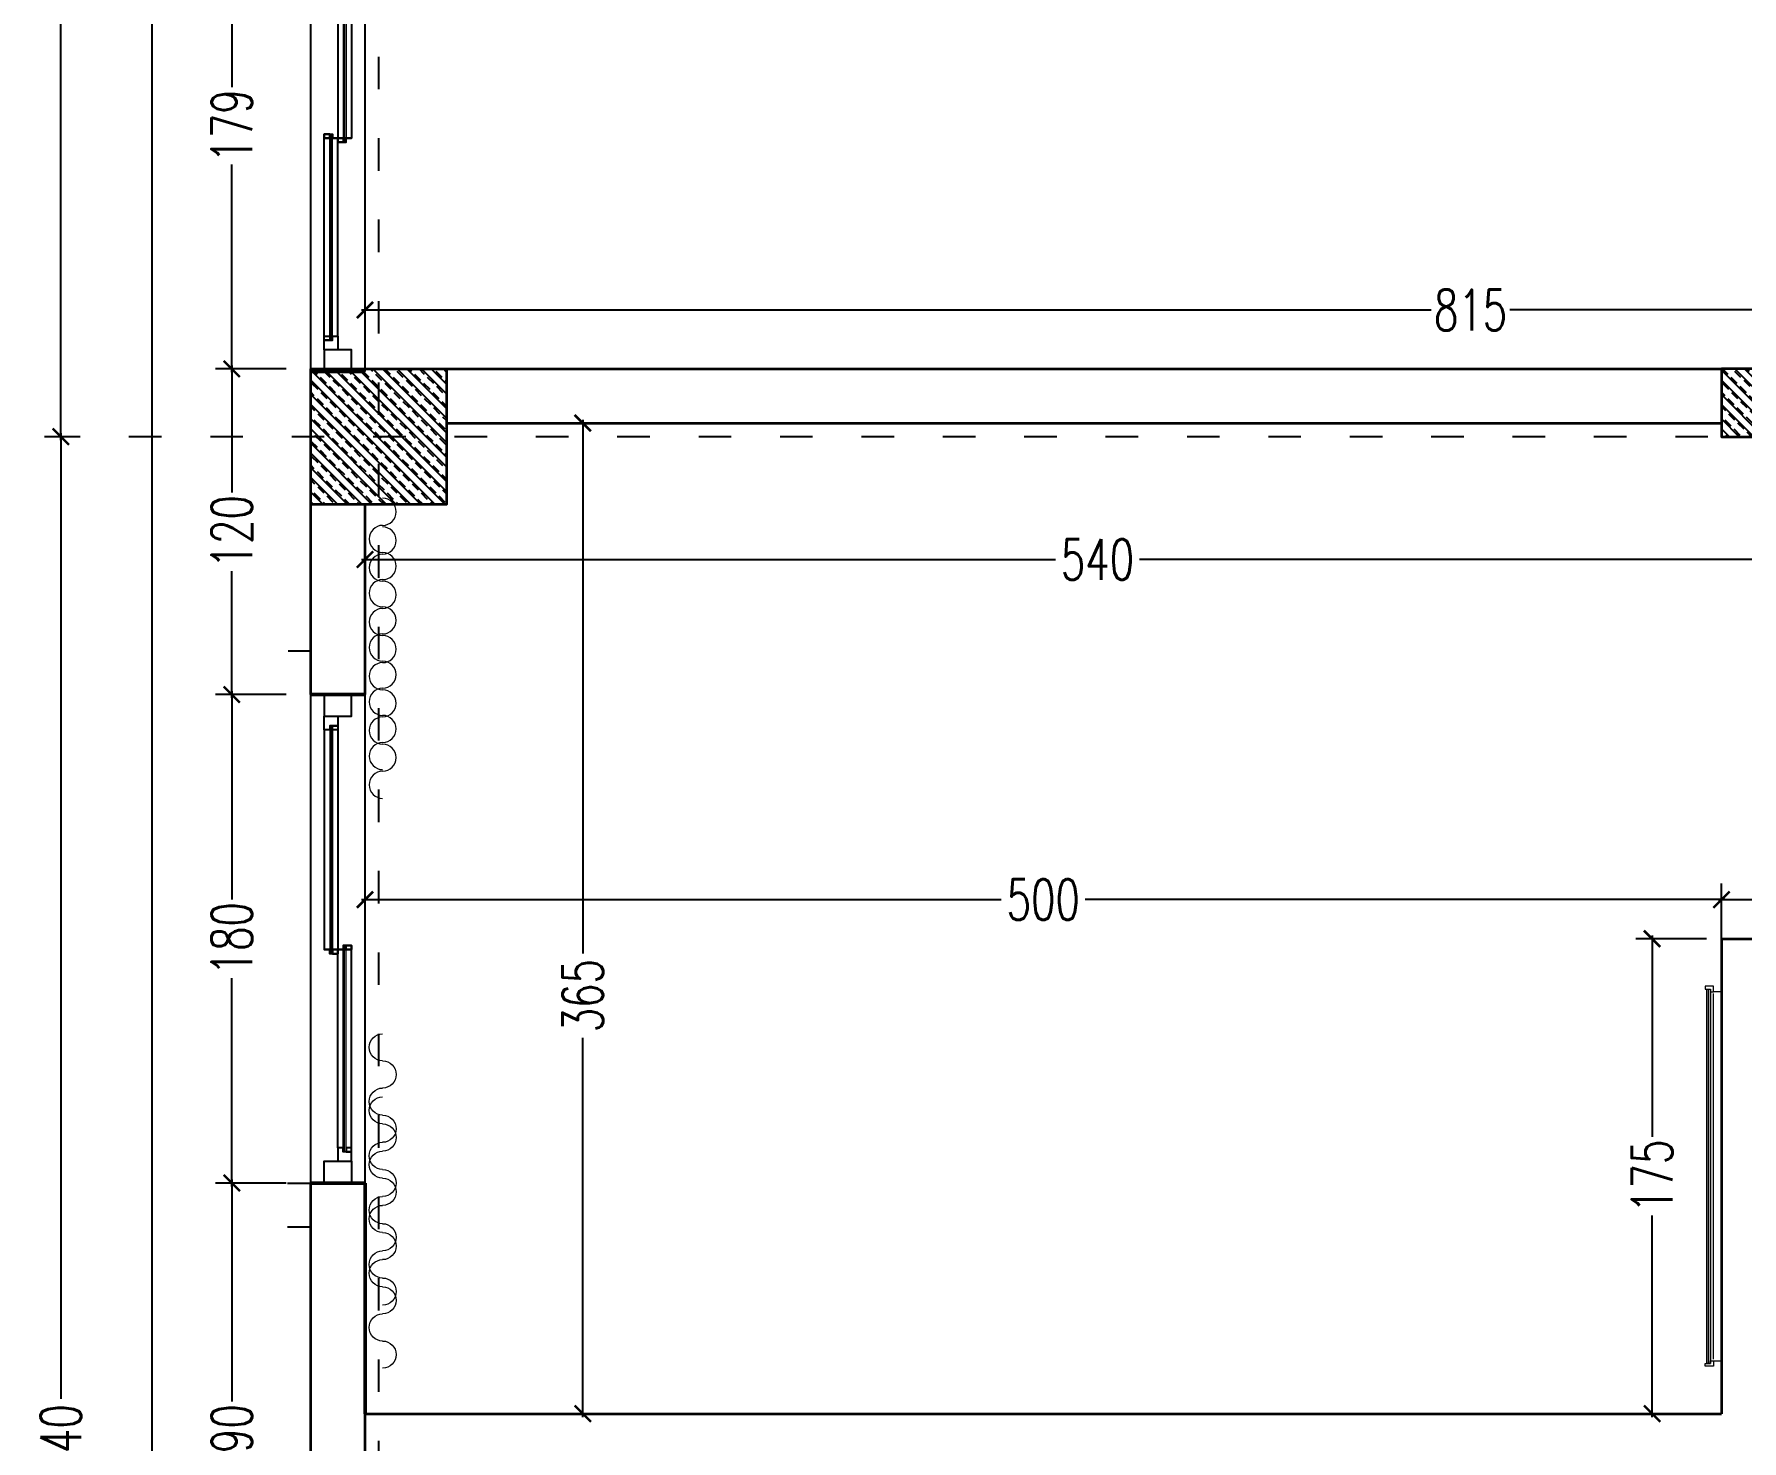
# Model space of a CAD drawing. Header units: centimetres. Extents: x -3207095 to 15275363, y -32656 to 4798027.
# Drawn here: x 693181 to 693811, y 4471108 to 4471626 of the extents above; entities that cross this region are included whole.
import ezdxf

# ---------------------------------------------------------------- set-up
doc = ezdxf.new("R2010")
doc.units = ezdxf.units.CM
doc.linetypes.add('ACAD_ISO03W100', pattern=[30, 12, -18])
doc.linetypes.add('DUZ', pattern=[500, 500])
doc.layers.get('0').update_dxf_attribs({"color": 1, "linetype": 'DUZ'})
for name, color, linetype in [('0 MC MAHAL', 94, 'Continuous'), ('AGAC', 116, 'Continuous'), ('DIM', 1, 'DUZ'), ('KOLTAR_F', 145, 'Continuous'), ('PEN', 161, 'Continuous'), ('söve', 26, 'DUZ')]:
    doc.layers.add(name, color=color, linetype=linetype)
for name, color, linetype, lineweight in [('cam', 143, 'Continuous', 20), ('DUV', 220, 'Continuous', 50), ('DUVAR', 7, 'Continuous', 35), ('FE_MOBTEF.2', 33, 'Continuous', 18), ('FE_PERDE', 205, 'Continuous', 15), ('gor25', 142, 'Continuous', 25), ('iç duvar', 7, 'Continuous', 50), ('KOLON_F', 3, 'Continuous', 35)]:
    doc.layers.add(name, color=color, linetype=linetype, lineweight=lineweight)
doc.styles.add('DIM', font='ROMANSTW.SHX', dxfattribs={"width": 0.7})
doc.dimstyles.new('1_100', dxfattribs={"dimtxt": 15, "dimasz": 6, "dimexe": 6, "dimexo": 0, "dimgap": 2, "dimtad": 0, "dimdec": 1, "dimzin": 11, "dimdsep": 46, "dimtxsty": 'DIM', "dimblk": 'ARCHTICK', "dimcen": 3, "dimdle": 1.25, "dimclrt": 2, "dimadec": 0, "dimazin": 0, "dimtfac": 1.25, "dimtdec": 1, "dimtix": 1, "dimtofl": 0, "dimtmove": 1, "dimatfit": 3, "dimldrblk": 'ARCHTICK', "dimfxl": 20, "dimfxlon": 1, "dimtolj": 1, "dimtzin": 0, "dimarcsym": 0})
pattern_1 = [(135, (5198435.835, 3810869.321), (-4.4901280605, -4.4901280605), []), (135, (5198435.835, 3810873.811), (-4.4901280605, -4.4901280605), [3.175, -1.5875])]
pattern_2 = [(135, (5198955.835, 3810869.321), (-4.4901280605, -4.4901280605), []), (135, (5198955.835, 3810873.811), (-4.4901280605, -4.4901280605), [3.175, -1.5875])]

# ---------------------------------------------------------------- blocks, each defined once
blk = doc.blocks.new('GEN_BLOCK00601')
at = {"linetype": 'Continuous', "ltscale": 50}
for centre, start, end in [((50, 50), 0, 180), ((250, 50), 0, 180), ((450, 50), 0, 180), ((650, 50), 0, 180), ((850, 50), 0, 180), ((150, 50), 180, 0), ((350, 50), 180, 0), ((550, 50), 180, 0), ((750, 50), 180, 0), ((950, 50), 180, 0)]:
    blk.add_arc(centre, 50, start, end, dxfattribs=at)
for tag in ['Sfb', 'FLOOR']:
    blk.add_attdef(tag, (0, 0), '', height=1)
blk = doc.blocks.new('rgtkjıtdkfgölv')
at = {"layer": 'FE_MOBTEF.2'}
for p, q in [((104445.9076, 48877.9319), (104445.9076, 48877.9619)), ((104447.2679, 48877.9319), (104447.2679, 48877.9619)), ((104445.9079, 48877.9319), (104445.8879, 48877.9319)), ((104445.8879, 48877.9319), (104445.8879, 48877.9019)), ((104445.8879, 48877.9019), (104445.8979, 48877.9019)), ((104445.8979, 48877.9139), (104445.8979, 48877.9219)), ((104445.8979, 48877.9219), (104447.2779, 48877.9219)), ((104445.8979, 48877.9219), (104445.9079, 48877.9219)), ((104445.8979, 48877.9019), (104445.8979, 48877.9219)), ((104445.8979, 48877.9079), (104445.8979, 48877.9139)), ((104445.8979, 48877.9139), (104447.2779, 48877.9139)), ((104447.2779, 48877.9139), (104445.8979, 48877.9139)), ((104447.2779, 48877.9079), (104445.8979, 48877.9079)), ((104445.9079, 48877.9219), (104445.9079, 48877.9319)), ((104447.2612, 48877.9319), (104445.9143, 48877.9319)), ((104447.2679, 48877.9319), (104447.2879, 48877.9319)), ((104447.2679, 48877.9219), (104447.2679, 48877.9319)), ((104447.2779, 48877.9219), (104447.2679, 48877.9219)), ((104447.2779, 48877.9019), (104447.2779, 48877.9219)), ((104447.2779, 48877.9219), (104447.2779, 48877.9139)), ((104447.2779, 48877.9139), (104447.2779, 48877.9079)), ((104447.2879, 48877.9019), (104447.2779, 48877.9019)), ((104447.2879, 48877.9319), (104447.2879, 48877.9019))]:
    blk.add_line(p, q, dxfattribs=at)
blk = doc.blocks.new('_ArchTick')
at = {"color": 0, "linetype": 'ByBlock', "const_width": 0.15}
blk.add_lwpolyline([(-0.5, -0.5), (0.5, 0.5)], dxfattribs=at)
blk = doc.blocks.new('*D1062')
at = {"layer": 'Defpoints', "color": 0, "linetype": 'Continuous', "lineweight": 5, "transparency": 16777216}
for p in [(693283.37, 4471681.81), (693254.26, 4471502.8), (693283.37, 4471502.8)]:
    blk.add_point(p, dxfattribs=at)
at = {"layer": 'DIM', "color": 0, "linetype": 'Continuous', "lineweight": -2, "transparency": 16777216}
for p, q in [((693274.26, 4471681.81), (693248.26, 4471681.81)), ((693254.26, 4471683.06), (693254.26, 4471606.56)), ((693254.26, 4471501.55), (693254.26, 4471578.06)), ((693274.26, 4471502.8), (693248.26, 4471502.8))]:
    blk.add_line(p, q, dxfattribs=at)
at = {"layer": 'DIM', "color": 0, "linetype": 'Continuous', "lineweight": -2, "transparency": 16777216, "xscale": 6, "yscale": 6, "zscale": 6}
for p, rotation in [((693254.26, 4471681.81), 90), ((693254.26, 4471502.8), 270)]:
    blk.add_blockref('_ArchTick', p, dxfattribs=dict(at, rotation=rotation))
at = {"layer": 'DIM', "color": 2, "linetype": 'Continuous', "lineweight": 5, "transparency": 16777216, "insert": (693254.26, 4471592.31), "char_height": 15, "attachment_point": 5, "rotation": 90, "style": 'DIM'}
blk.add_mtext('\\A1;179', dxfattribs=at)
blk = doc.blocks.new('*D1063')
at = {"layer": 'Defpoints', "color": 0, "linetype": 'Continuous', "lineweight": 5, "transparency": 16777216}
for p in [(693283.37, 4471502.8), (693254.26, 4471382.8), (693283.37, 4471382.8)]:
    blk.add_point(p, dxfattribs=at)
at = {"layer": 'DIM', "color": 0, "linetype": 'Continuous', "lineweight": -2, "transparency": 16777216}
for p, q in [((693274.26, 4471502.8), (693248.26, 4471502.8)), ((693254.26, 4471504.05), (693254.26, 4471457.3)), ((693254.26, 4471381.55), (693254.26, 4471428.3)), ((693274.26, 4471382.8), (693248.26, 4471382.8))]:
    blk.add_line(p, q, dxfattribs=at)
at = {"layer": 'DIM', "color": 0, "linetype": 'Continuous', "lineweight": -2, "transparency": 16777216, "xscale": 6, "yscale": 6, "zscale": 6}
for p, rotation in [((693254.26, 4471502.8), 90), ((693254.26, 4471382.8), 270)]:
    blk.add_blockref('_ArchTick', p, dxfattribs=dict(at, rotation=rotation))
at = {"layer": 'DIM', "color": 2, "linetype": 'Continuous', "lineweight": 5, "transparency": 16777216, "insert": (693254.26, 4471442.8), "char_height": 15, "attachment_point": 5, "rotation": 90, "style": 'DIM'}
blk.add_mtext('\\A1;120', dxfattribs=at)
blk = doc.blocks.new('*D1064')
at = {"layer": 'Defpoints', "color": 0, "linetype": 'Continuous', "lineweight": 5, "transparency": 16777216}
for p in [(693283.37, 4471382.8), (693254.26, 4471202.8), (693283.37, 4471202.8)]:
    blk.add_point(p, dxfattribs=at)
at = {"layer": 'DIM', "color": 0, "linetype": 'Continuous', "lineweight": -2, "transparency": 16777216}
for p, q in [((693274.26, 4471382.8), (693248.26, 4471382.8)), ((693254.26, 4471384.05), (693254.26, 4471307.3)), ((693254.26, 4471201.55), (693254.26, 4471278.3)), ((693274.26, 4471202.8), (693248.26, 4471202.8))]:
    blk.add_line(p, q, dxfattribs=at)
at = {"layer": 'DIM', "color": 0, "linetype": 'Continuous', "lineweight": -2, "transparency": 16777216, "xscale": 6, "yscale": 6, "zscale": 6}
for p, rotation in [((693254.26, 4471382.8), 90), ((693254.26, 4471202.8), 270)]:
    blk.add_blockref('_ArchTick', p, dxfattribs=dict(at, rotation=rotation))
at = {"layer": 'DIM', "color": 2, "linetype": 'Continuous', "lineweight": 5, "transparency": 16777216, "insert": (693254.26, 4471292.8), "char_height": 15, "attachment_point": 5, "rotation": 90, "style": 'DIM'}
blk.add_mtext('\\A1;180', dxfattribs=at)
blk = doc.blocks.new('*D1065')
at = {"layer": 'Defpoints', "color": 0, "linetype": 'Continuous', "lineweight": 5, "transparency": 16777216}
for p in [(693254.26, 4471202.8), (693283.37, 4471202.8), (693283.37, 4471012.8)]:
    blk.add_point(p, dxfattribs=at)
at = {"layer": 'DIM', "color": 0, "linetype": 'Continuous', "lineweight": -2, "transparency": 16777216}
for p, q in [((693254.26, 4471204.05), (693254.26, 4471122.3)), ((693274.26, 4471202.8), (693248.26, 4471202.8)), ((693254.26, 4471011.55), (693254.26, 4471093.3)), ((693274.26, 4471012.8), (693248.26, 4471012.8))]:
    blk.add_line(p, q, dxfattribs=at)
at = {"layer": 'DIM', "color": 0, "linetype": 'Continuous', "lineweight": -2, "transparency": 16777216, "xscale": 6, "yscale": 6, "zscale": 6}
for p, rotation in [((693254.26, 4471202.8), 90), ((693254.26, 4471012.8), 270)]:
    blk.add_blockref('_ArchTick', p, dxfattribs=dict(at, rotation=rotation))
at = {"layer": 'DIM', "color": 2, "linetype": 'Continuous', "lineweight": 5, "transparency": 16777216, "insert": (693254.26, 4471107.8), "char_height": 15, "attachment_point": 5, "rotation": 90, "style": 'DIM'}
blk.add_mtext('\\A1;190', dxfattribs=at)
blk = doc.blocks.new('*D1076')
at = {"layer": 'Defpoints', "color": 0, "linetype": 'Continuous', "lineweight": 5, "transparency": 16777216}
for p in [(693198.44, 4471997.8), (693191.26, 4471477.8), (693198.44, 4471477.8)]:
    blk.add_point(p, dxfattribs=at)
at = {"layer": 'DIM', "color": 0, "linetype": 'Continuous', "lineweight": -2, "transparency": 16777216}
for p, q in [((693198.44, 4471997.8), (693185.26, 4471997.8)), ((693191.26, 4471999.05), (693191.26, 4471753.3)), ((693191.26, 4471476.55), (693191.26, 4471722.3)), ((693198.44, 4471477.8), (693185.26, 4471477.8))]:
    blk.add_line(p, q, dxfattribs=at)
at = {"layer": 'DIM', "color": 0, "linetype": 'Continuous', "lineweight": -2, "transparency": 16777216, "xscale": 6, "yscale": 6, "zscale": 6}
for p, rotation in [((693191.26, 4471997.8), 90), ((693191.26, 4471477.8), 270)]:
    blk.add_blockref('_ArchTick', p, dxfattribs=dict(at, rotation=rotation))
at = {"layer": 'DIM', "color": 2, "linetype": 'Continuous', "lineweight": 5, "transparency": 16777216, "insert": (693191.26, 4471737.8), "char_height": 15, "attachment_point": 5, "rotation": 90, "style": 'DIM'}
blk.add_mtext('\\A1;520', dxfattribs=at)
blk = doc.blocks.new('*D1077')
at = {"layer": 'Defpoints', "color": 0, "linetype": 'Continuous', "lineweight": 5, "transparency": 16777216}
for p in [(693198.44, 4471477.8), (693191.26, 4470737.8), (693198.44, 4470737.8)]:
    blk.add_point(p, dxfattribs=at)
at = {"layer": 'DIM', "color": 0, "linetype": 'Continuous', "lineweight": -2, "transparency": 16777216}
for p, q in [((693198.44, 4471477.8), (693185.26, 4471477.8)), ((693191.26, 4471479.05), (693191.26, 4471123.3)), ((693191.26, 4470736.55), (693191.26, 4471092.3)), ((693198.44, 4470737.8), (693185.26, 4470737.8))]:
    blk.add_line(p, q, dxfattribs=at)
at = {"layer": 'DIM', "color": 0, "linetype": 'Continuous', "lineweight": -2, "transparency": 16777216, "xscale": 6, "yscale": 6, "zscale": 6}
for p, rotation in [((693191.26, 4471477.8), 90), ((693191.26, 4470737.8), 270)]:
    blk.add_blockref('_ArchTick', p, dxfattribs=dict(at, rotation=rotation))
at = {"layer": 'DIM', "color": 2, "linetype": 'Continuous', "lineweight": 5, "transparency": 16777216, "insert": (693191.26, 4471107.8), "char_height": 15, "attachment_point": 5, "rotation": 90, "style": 'DIM'}
blk.add_mtext('\\A1;740', dxfattribs=at)
blk = doc.blocks.new('*D1081')
at = {"layer": 'Defpoints', "color": 0, "linetype": 'Continuous', "lineweight": 5, "transparency": 16777216}
for p in [(693224.8, 4472542.8), (693248.26, 4472542.8), (693248.26, 4469602.8)]:
    blk.add_point(p, dxfattribs=at)
at = {"layer": 'DIM', "color": 0, "linetype": 'Continuous', "lineweight": -2, "transparency": 16777216}
for p, q in [((693224.8, 4472544.05), (693224.8, 4471093.3)), ((693244.8, 4472542.8), (693218.8, 4472542.8)), ((693224.8, 4469601.55), (693224.8, 4471052.3)), ((693244.8, 4469602.8), (693218.8, 4469602.8))]:
    blk.add_line(p, q, dxfattribs=at)
at = {"layer": 'DIM', "color": 0, "linetype": 'Continuous', "lineweight": -2, "transparency": 16777216, "xscale": 6, "yscale": 6, "zscale": 6}
for p, rotation in [((693224.8, 4472542.8), 90), ((693224.8, 4469602.8), 270)]:
    blk.add_blockref('_ArchTick', p, dxfattribs=dict(at, rotation=rotation))
at = {"layer": 'DIM', "color": 2, "linetype": 'Continuous', "lineweight": 5, "transparency": 16777216, "insert": (693224.8, 4471072.8), "char_height": 15, "attachment_point": 5, "rotation": 90, "style": 'DIM'}
blk.add_mtext('\\A1;2940', dxfattribs=at)
blk = doc.blocks.new('*D1169')
at = {"layer": 'Defpoints', "color": 0, "linetype": 'Continuous', "lineweight": 5, "transparency": 16777216}
for p in [(693333.37, 4471482.8), (693333.37, 4471117.8), (693383.64, 4471117.8)]:
    blk.add_point(p, dxfattribs=at)
at = {"layer": 'DIM', "color": 0, "linetype": 'Continuous', "lineweight": -2, "transparency": 16777216}
for p, q in [((693363.64, 4471482.8), (693389.64, 4471482.8)), ((693383.64, 4471484.05), (693383.64, 4471287.33)), ((693383.64, 4471116.55), (693383.64, 4471256.33)), ((693363.64, 4471117.8), (693389.64, 4471117.8))]:
    blk.add_line(p, q, dxfattribs=at)
at = {"layer": 'DIM', "color": 0, "linetype": 'Continuous', "lineweight": -2, "transparency": 16777216, "xscale": 6, "yscale": 6, "zscale": 6}
for p, rotation in [((693383.64, 4471482.8), 90), ((693383.64, 4471117.8), 270)]:
    blk.add_blockref('_ArchTick', p, dxfattribs=dict(at, rotation=rotation))
at = {"layer": 'DIM', "color": 2, "linetype": 'Continuous', "lineweight": 5, "transparency": 16777216, "insert": (693383.64, 4471271.83), "char_height": 15, "attachment_point": 5, "rotation": 90, "style": 'DIM'}
blk.add_mtext('\\A1;365', dxfattribs=at)
blk = doc.blocks.new('*D1199')
at = {"layer": 'Defpoints', "color": 0, "linetype": 'Continuous', "lineweight": 5, "transparency": 16777216}
for p in [(694118.37, 4471524.49), (693303.37, 4471502.8), (694118.37, 4471502.8)]:
    blk.add_point(p, dxfattribs=at)
at = {"layer": 'DIM', "color": 0, "linetype": 'Continuous', "lineweight": -2, "transparency": 16777216}
for p, q in [((693303.37, 4471504.49), (693303.37, 4471530.49)), ((694118.37, 4471504.49), (694118.37, 4471530.49)), ((693302.12, 4471524.49), (693696.37, 4471524.49)), ((694119.62, 4471524.49), (693725.37, 4471524.49))]:
    blk.add_line(p, q, dxfattribs=at)
at = {"layer": 'DIM', "color": 0, "linetype": 'Continuous', "lineweight": -2, "transparency": 16777216, "xscale": 6, "yscale": 6, "zscale": 6, "rotation": 180}
blk.add_blockref('_ArchTick', (693303.37, 4471524.49), dxfattribs=at)
at = {"layer": 'DIM', "color": 0, "linetype": 'Continuous', "lineweight": -2, "transparency": 16777216, "xscale": 6, "yscale": 6, "zscale": 6}
blk.add_blockref('_ArchTick', (694118.37, 4471524.49), dxfattribs=at)
at = {"layer": 'DIM', "color": 2, "linetype": 'Continuous', "lineweight": 5, "transparency": 16777216, "insert": (693710.87, 4471524.49), "char_height": 15, "attachment_point": 5, "style": 'DIM'}
blk.add_mtext('\\A1;815', dxfattribs=at)
blk = doc.blocks.new('*D1122')
at = {"layer": 'Defpoints', "color": 0, "linetype": 'Continuous', "lineweight": 5, "transparency": 16777216}
for p in [(693303.37, 4471432.58), (693303.37, 4471431.49), (693843.37, 4471433.8)]:
    blk.add_point(p, dxfattribs=at)
at = {"layer": 'DIM', "color": 0, "linetype": 'Continuous', "lineweight": -2, "transparency": 16777216}
for p, q in [((693303.37, 4471431.49), (693303.37, 4471438.58)), ((693302.12, 4471432.58), (693557.87, 4471432.58)), ((693844.62, 4471432.58), (693588.87, 4471432.58)), ((693843.37, 4471433.8), (693843.37, 4471426.58))]:
    blk.add_line(p, q, dxfattribs=at)
at = {"layer": 'DIM', "color": 0, "linetype": 'Continuous', "lineweight": -2, "transparency": 16777216, "xscale": 6, "yscale": 6, "zscale": 6, "rotation": 180}
blk.add_blockref('_ArchTick', (693303.37, 4471432.58), dxfattribs=at)
at = {"layer": 'DIM', "color": 0, "linetype": 'Continuous', "lineweight": -2, "transparency": 16777216, "xscale": 6, "yscale": 6, "zscale": 6}
blk.add_blockref('_ArchTick', (693843.37, 4471432.58), dxfattribs=at)
at = {"layer": 'DIM', "color": 2, "linetype": 'Continuous', "lineweight": 5, "transparency": 16777216, "insert": (693573.37, 4471432.58), "char_height": 15, "attachment_point": 5, "style": 'DIM'}
blk.add_mtext('\\A1;540', dxfattribs=at)
blk = doc.blocks.new('*D1126')
at = {"layer": 'Defpoints', "color": 0, "linetype": 'Continuous', "lineweight": 5, "transparency": 16777216}
for p in [(693803.37, 4471292.8), (693777.8, 4471117.8), (693796.81, 4471117.8)]:
    blk.add_point(p, dxfattribs=at)
at = {"layer": 'DIM', "color": 0, "linetype": 'Continuous', "lineweight": -2, "transparency": 16777216}
for p, q in [((693797.8, 4471292.8), (693771.8, 4471292.8)), ((693777.8, 4471294.05), (693777.8, 4471219.8)), ((693777.8, 4471116.55), (693777.8, 4471190.8)), ((693796.81, 4471117.8), (693771.8, 4471117.8))]:
    blk.add_line(p, q, dxfattribs=at)
at = {"layer": 'DIM', "color": 0, "linetype": 'Continuous', "lineweight": -2, "transparency": 16777216, "xscale": 6, "yscale": 6, "zscale": 6}
for p, rotation in [((693777.8, 4471292.8), 90), ((693777.8, 4471117.8), 270)]:
    blk.add_blockref('_ArchTick', p, dxfattribs=dict(at, rotation=rotation))
at = {"layer": 'DIM', "color": 2, "linetype": 'Continuous', "lineweight": 5, "transparency": 16777216, "insert": (693777.8, 4471205.3), "char_height": 15, "attachment_point": 5, "rotation": 90, "style": 'DIM'}
blk.add_mtext('\\A1;175', dxfattribs=at)
blk = doc.blocks.new('*D1133')
at = {"layer": 'Defpoints', "color": 0, "linetype": 'Continuous', "lineweight": 5, "transparency": 16777216}
for p in [(693803.37, 4471307.22), (693803.37, 4471290.8), (693931.37, 4471290.8)]:
    blk.add_point(p, dxfattribs=at)
at = {"layer": 'DIM', "color": 0, "linetype": 'Continuous', "lineweight": -2, "transparency": 16777216}
for p, q in [((693803.37, 4471290.8), (693803.37, 4471313.22)), ((693931.37, 4471290.8), (693931.37, 4471313.22)), ((693802.12, 4471307.22), (693831.78, 4471307.22)), ((693932.62, 4471307.22), (693860.78, 4471307.22))]:
    blk.add_line(p, q, dxfattribs=at)
at = {"layer": 'DIM', "color": 0, "linetype": 'Continuous', "lineweight": -2, "transparency": 16777216, "xscale": 6, "yscale": 6, "zscale": 6, "rotation": 180}
blk.add_blockref('_ArchTick', (693803.37, 4471307.22), dxfattribs=at)
at = {"layer": 'DIM', "color": 0, "linetype": 'Continuous', "lineweight": -2, "transparency": 16777216, "xscale": 6, "yscale": 6, "zscale": 6}
blk.add_blockref('_ArchTick', (693931.37, 4471307.22), dxfattribs=at)
at = {"layer": 'DIM', "color": 2, "linetype": 'Continuous', "lineweight": 5, "transparency": 16777216, "insert": (693846.28, 4471307.22), "char_height": 15, "attachment_point": 5, "style": 'DIM'}
blk.add_mtext('\\A1;128', dxfattribs=at)
blk = doc.blocks.new('*D1134')
at = {"layer": 'Defpoints', "color": 0, "linetype": 'Continuous', "lineweight": 5, "transparency": 16777216}
for p in [(693303.37, 4471307.22), (693303.37, 4471292.8), (693803.37, 4471292.8)]:
    blk.add_point(p, dxfattribs=at)
at = {"layer": 'DIM', "color": 0, "linetype": 'Continuous', "lineweight": -2, "transparency": 16777216}
for p, q in [((693303.37, 4471292.8), (693303.37, 4471313.22)), ((693803.37, 4471292.8), (693803.37, 4471313.22)), ((693302.12, 4471307.22), (693537.87, 4471307.22)), ((693804.62, 4471307.22), (693568.87, 4471307.22))]:
    blk.add_line(p, q, dxfattribs=at)
at = {"layer": 'DIM', "color": 0, "linetype": 'Continuous', "lineweight": -2, "transparency": 16777216, "xscale": 6, "yscale": 6, "zscale": 6, "rotation": 180}
blk.add_blockref('_ArchTick', (693303.37, 4471307.22), dxfattribs=at)
at = {"layer": 'DIM', "color": 0, "linetype": 'Continuous', "lineweight": -2, "transparency": 16777216, "xscale": 6, "yscale": 6, "zscale": 6}
blk.add_blockref('_ArchTick', (693803.37, 4471307.22), dxfattribs=at)
at = {"layer": 'DIM', "color": 2, "linetype": 'Continuous', "lineweight": 5, "transparency": 16777216, "insert": (693553.37, 4471307.22), "char_height": 15, "attachment_point": 5, "style": 'DIM'}
blk.add_mtext('\\A1;500', dxfattribs=at)

msp = doc.modelspace()

# ---------------------------------------------------------------- hatches: boundary and pattern name
at = {"layer": 'KOLTAR_F'}
h = msp.add_hatch(dxfattribs=at)
h.set_pattern_fill('ANSI33', color=256, angle=90, style=0)
h.set_pattern_definition([(135, (5197695.835, 3810869.321), (-4.4901280605, -4.4901280605), []), (135, (5197695.835, 3810873.811), (-4.4901280605, -4.4901280605), [3.175, -1.5875])])
h.paths.add_polyline_path([(693283.37, 4471452.8), (693283.37, 4471502.8), (693333.37, 4471502.8), (693333.37, 4471452.8)])
h = msp.add_hatch(dxfattribs=at)
h.set_pattern_fill('ANSI33', color=256, angle=90, style=0)
h.set_pattern_definition(pattern_1)
h.paths.add_polyline_path([(693283.37, 4471452.8), (693283.37, 4471502.8), (693333.37, 4471502.8), (693333.37, 4471452.8)])
h = msp.add_hatch(dxfattribs=at)
h.set_pattern_fill('ANSI33', color=256, angle=90, style=0)
h.set_pattern_definition(pattern_1)
h.paths.add_polyline_path([(693283.37, 4471452.8), (693283.37, 4471502.8), (693333.37, 4471502.8), (693333.37, 4471452.8)])
h = msp.add_hatch(dxfattribs=at)
h.set_pattern_fill('ANSI33', color=256, angle=90, style=0)
h.set_pattern_definition([(135, (5198215.835, 3810869.321), (-4.4901280605, -4.4901280605), []), (135, (5198215.835, 3810873.811), (-4.4901280605, -4.4901280605), [3.175, -1.5875])])
h.paths.add_polyline_path([(693803.37, 4471502.8), (694073.37, 4471502.8), (694073.37, 4471477.8), (693803.37, 4471477.8)])
h = msp.add_hatch(dxfattribs=at)
h.set_pattern_fill('ANSI33', color=256, angle=90, style=0)
h.set_pattern_definition(pattern_2)
h.paths.add_polyline_path([(693803.37, 4471502.8), (694073.37, 4471502.8), (694073.37, 4471477.8), (693803.37, 4471477.8)])
h = msp.add_hatch(dxfattribs=at)
h.set_pattern_fill('ANSI33', color=256, angle=90, style=0)
h.set_pattern_definition(pattern_2)
h.paths.add_polyline_path([(693803.37, 4471502.8), (694073.37, 4471502.8), (694073.37, 4471477.8), (693803.37, 4471477.8)])

# ---------------------------------------------------------------- linework, layer by layer
at = {"color": 232, "linetype": 'ACAD_ISO03W100'}
for p, q in [((693308.37, 4472637.8), (693308.37, 4469507.8)), ((697128.37, 4471477.8), (693188.37, 4471477.8))]:
    msp.add_line(p, q, dxfattribs=at)
at = {"layer": 'AGAC'}
for p, q in [((693283.37, 4471502.8), (693283.37, 4471681.81)), ((693303.37, 4471501.81), (693303.37, 4471681.81)), ((693283.37, 4471202.8), (693283.37, 4471382.8)), ((693283.37, 4471202.8), (693283.37, 4471382.8)), ((693283.37, 4471202.8), (693283.37, 4471382.8)), ((693303.37, 4471202.8), (693303.37, 4471382.8)), ((693303.37, 4471202.8), (693303.37, 4471382.8)), ((693303.37, 4471202.8), (693303.37, 4471382.8))]:
    msp.add_line(p, q, dxfattribs=at)
at = {"layer": 'cam'}
for p, q in [((693295.37, 4471670.31), (693295.37, 4471586.31)), ((693295.87, 4471670.31), (693295.87, 4471586.31)), ((693296.37, 4471670.31), (693296.37, 4471586.31)), ((693290.37, 4471513.31), (693290.37, 4471589.31)), ((693290.87, 4471513.31), (693290.87, 4471589.31)), ((693291.37, 4471513.31), (693291.37, 4471589.31)), ((693290.37, 4471371.3), (693290.37, 4471287.3)), ((693290.37, 4471371.3), (693290.37, 4471287.3)), ((693290.37, 4471371.3), (693290.37, 4471287.3)), ((693290.87, 4471371.3), (693290.87, 4471287.3)), ((693290.87, 4471371.3), (693290.87, 4471287.3)), ((693290.87, 4471371.3), (693290.87, 4471287.3)), ((693291.37, 4471371.3), (693291.37, 4471287.3)), ((693291.37, 4471371.3), (693291.37, 4471287.3)), ((693291.37, 4471371.3), (693291.37, 4471287.3)), ((693295.37, 4471214.3), (693295.37, 4471290.3)), ((693295.37, 4471214.3), (693295.37, 4471290.3)), ((693295.37, 4471214.3), (693295.37, 4471290.3)), ((693295.87, 4471214.3), (693295.87, 4471290.3)), ((693295.87, 4471214.3), (693295.87, 4471290.3)), ((693295.87, 4471214.3), (693295.87, 4471290.3)), ((693296.37, 4471214.3), (693296.37, 4471290.3)), ((693296.37, 4471214.3), (693296.37, 4471290.3)), ((693296.37, 4471214.3), (693296.37, 4471290.3))]:
    msp.add_line(p, q, dxfattribs=at)
at = {"layer": 'DUV'}
for p, q in [((693283.37, 4471501.81), (693303.37, 4471501.81)), ((693303.37, 4471382.8), (693283.37, 4471382.8)), ((693303.37, 4471382.8), (693283.37, 4471382.8)), ((693303.37, 4471382.8), (693283.37, 4471382.8)), ((693303.37, 4471382.8), (693283.37, 4471382.8)), ((693303.37, 4471382.8), (693283.37, 4471382.8)), ((693303.37, 4471202.8), (693283.37, 4471202.8)), ((693303.37, 4471202.8), (693283.37, 4471202.8)), ((693303.37, 4471202.8), (693283.37, 4471202.8)), ((693303.37, 4471202.8), (693283.37, 4471202.8)), ((693303.37, 4471202.8), (693283.37, 4471202.8)), ((693303.37, 4471202.8), (693303.37, 4471117.8))]:
    msp.add_line(p, q, dxfattribs=at)
at = {"layer": 'DUVAR'}
for p, q in [((693283.37, 4471501.81), (693303.37, 4471501.81)), ((693333.37, 4471502.8), (693803.37, 4471502.8)), ((693333.37, 4471502.8), (693803.37, 4471502.8)), ((693333.37, 4471502.8), (693803.37, 4471502.8)), ((693333.37, 4471482.8), (693803.37, 4471482.8)), ((693333.37, 4471482.8), (693803.37, 4471482.8)), ((693333.37, 4471482.8), (693803.37, 4471482.8)), ((693283.37, 4471382.8), (693283.37, 4471452.8)), ((693303.37, 4471382.8), (693303.37, 4471452.8)), ((693303.37, 4471382.8), (693283.37, 4471382.8)), ((693303.37, 4471382.8), (693283.37, 4471382.8)), ((693303.37, 4471382.8), (693283.37, 4471382.8)), ((693803.37, 4471292.8), (693803.37, 4471117.8)), ((693803.37, 4471292.8), (693931.37, 4471292.8)), ((693303.37, 4471202.8), (693283.37, 4471202.8)), ((693283.37, 4471012.8), (693283.37, 4471202.8)), ((693303.37, 4471202.8), (693283.37, 4471202.8)), ((693303.37, 4471202.8), (693283.37, 4471202.8)), ((693303.37, 4471012.8), (693303.37, 4471202.8)), ((693303.37, 4471117.8), (693303.37, 4471202.8)), ((693303.37, 4471117.8), (693803.37, 4471117.8))]:
    msp.add_line(p, q, dxfattribs=at)
at = {"layer": 'gor25'}
for p, q in [((693293.37, 4471668.81), (693293.37, 4471587.81)), ((693298.37, 4471668.81), (693298.37, 4471587.81)), ((693288.37, 4471514.81), (693288.37, 4471587.81)), ((693293.37, 4471514.81), (693293.37, 4471587.81)), ((693288.37, 4471369.8), (693288.37, 4471288.8)), ((693288.37, 4471369.8), (693288.37, 4471288.8)), ((693288.37, 4471369.8), (693288.37, 4471288.8)), ((693293.37, 4471369.8), (693293.37, 4471288.8)), ((693293.37, 4471369.8), (693293.37, 4471288.8)), ((693293.37, 4471369.8), (693293.37, 4471288.8)), ((693293.37, 4471215.8), (693293.37, 4471288.8)), ((693293.37, 4471215.8), (693293.37, 4471288.8)), ((693293.37, 4471215.8), (693293.37, 4471288.8)), ((693298.37, 4471215.8), (693298.37, 4471288.8)), ((693298.37, 4471215.8), (693298.37, 4471288.8)), ((693298.37, 4471215.8), (693298.37, 4471288.8))]:
    msp.add_line(p, q, dxfattribs=at)
at = {"layer": 'iç duvar', "color": 7, "lineweight": 18}
for p, q in [((693283.37, 4471382.8), (693283.37, 4471452.8)), ((693303.37, 4471382.8), (693303.37, 4471452.8)), ((693303.37, 4471382.8), (693303.37, 4471452.8)), ((693283.37, 4471012.8), (693283.37, 4471202.8)), ((693283.37, 4471012.8), (693283.37, 4471202.8)), ((693303.37, 4471012.8), (693303.37, 4471202.8))]:
    msp.add_line(p, q, dxfattribs=at)
at = {"layer": 'KOLON_F'}
for points in [[(693283.37, 4471452.8), (693283.37, 4471502.8), (693333.37, 4471502.8), (693333.37, 4471452.8)], [(693283.37, 4471452.8), (693283.37, 4471502.8), (693333.37, 4471502.8), (693333.37, 4471452.8)], [(693283.37, 4471452.8), (693283.37, 4471502.8), (693333.37, 4471502.8), (693333.37, 4471452.8)], [(694073.37, 4471502.8), (693803.37, 4471502.8), (693803.37, 4471477.8), (694073.37, 4471477.8)], [(694073.37, 4471502.8), (693803.37, 4471502.8), (693803.37, 4471477.8), (694073.37, 4471477.8)], [(694073.37, 4471502.8), (693803.37, 4471502.8), (693803.37, 4471477.8), (694073.37, 4471477.8)]]:
    msp.add_lwpolyline(points, close=True, dxfattribs=at)
at = {"layer": 'PEN'}
for points in [[(693293.37, 4471587.81), (693293.37, 4471587.81), (693288.37, 4471587.81), (693288.37, 4471589.31), (693290.37, 4471589.31), (693291.37, 4471589.31), (693291.37, 4471587.81), (693293.37, 4471587.81), (693293.37, 4471587.81)], [(693288.37, 4471589.31), (693288.37, 4471587.81), (693290.37, 4471587.81), (693290.37, 4471589.31)], [(693293.37, 4471586.31), (693293.37, 4471587.81), (693295.37, 4471587.81), (693295.37, 4471586.31)], [(693298.37, 4471587.81), (693298.37, 4471587.81), (693293.37, 4471587.81), (693293.37, 4471586.31), (693295.37, 4471586.31), (693296.37, 4471586.31), (693296.37, 4471587.81), (693298.37, 4471587.81), (693298.37, 4471587.81)], [(693293.37, 4471509.81), (693293.37, 4471509.81), (693288.37, 4471509.81), (693288.37, 4471513.31), (693290.37, 4471513.31), (693291.37, 4471513.31), (693291.37, 4471514.81), (693293.37, 4471514.81), (693293.37, 4471509.81)], [(693288.37, 4471513.31), (693288.37, 4471514.81), (693290.37, 4471514.81), (693290.37, 4471513.31)], [(693293.37, 4471509.81), (693293.37, 4471509.81), (693288.37, 4471509.81), (693288.37, 4471513.31), (693290.37, 4471513.31), (693291.37, 4471513.31), (693291.37, 4471514.81), (693293.37, 4471514.81), (693293.37, 4471509.81)], [(693288.37, 4471513.31), (693288.37, 4471514.81), (693290.37, 4471514.81), (693290.37, 4471513.31)], [(693293.37, 4471509.81), (693293.37, 4471509.81), (693288.37, 4471509.81), (693288.37, 4471513.31), (693290.37, 4471513.31), (693291.37, 4471513.31), (693291.37, 4471514.81), (693293.37, 4471514.81), (693293.37, 4471509.81)], [(693288.37, 4471513.31), (693288.37, 4471514.81), (693290.37, 4471514.81), (693290.37, 4471513.31)], [(693298.37, 4471509.81), (693298.37, 4471509.81), (693288.37, 4471509.81), (693288.37, 4471502.8), (693288.37, 4471502.8), (693298.37, 4471502.8), (693298.37, 4471502.8), (693298.37, 4471502.8), (693298.37, 4471509.81)], [(693298.37, 4471509.81), (693298.37, 4471509.81), (693288.37, 4471509.81), (693288.37, 4471502.8), (693288.37, 4471502.8), (693298.37, 4471502.8), (693298.37, 4471502.8), (693298.37, 4471502.8), (693298.37, 4471509.81)], [(693298.37, 4471509.81), (693298.37, 4471509.81), (693288.37, 4471509.81), (693288.37, 4471501.81), (693288.37, 4471501.81), (693298.37, 4471501.81), (693298.37, 4471501.81), (693298.37, 4471501.81), (693298.37, 4471509.81)], [(693288.37, 4471374.8), (693288.37, 4471374.8), (693298.37, 4471374.8), (693298.37, 4471382.8), (693298.37, 4471382.8), (693288.37, 4471382.8), (693288.37, 4471382.8), (693288.37, 4471382.8), (693288.37, 4471374.8)], [(693288.37, 4471374.8), (693288.37, 4471374.8), (693298.37, 4471374.8), (693298.37, 4471382.8), (693298.37, 4471382.8), (693288.37, 4471382.8), (693288.37, 4471382.8), (693288.37, 4471382.8), (693288.37, 4471374.8)], [(693288.37, 4471374.8), (693288.37, 4471374.8), (693298.37, 4471374.8), (693298.37, 4471382.8), (693298.37, 4471382.8), (693288.37, 4471382.8), (693288.37, 4471382.8), (693288.37, 4471382.8), (693288.37, 4471374.8)], [(693288.37, 4471374.8), (693288.37, 4471374.8), (693293.37, 4471374.8), (693293.37, 4471371.3), (693291.37, 4471371.3), (693290.37, 4471371.3), (693290.37, 4471369.8), (693288.37, 4471369.8), (693288.37, 4471374.8)], [(693288.37, 4471374.8), (693288.37, 4471374.8), (693293.37, 4471374.8), (693293.37, 4471371.3), (693291.37, 4471371.3), (693290.37, 4471371.3), (693290.37, 4471369.8), (693288.37, 4471369.8), (693288.37, 4471374.8)], [(693288.37, 4471374.8), (693288.37, 4471374.8), (693293.37, 4471374.8), (693293.37, 4471371.3), (693291.37, 4471371.3), (693290.37, 4471371.3), (693290.37, 4471369.8), (693288.37, 4471369.8), (693288.37, 4471374.8)], [(693293.37, 4471371.3), (693293.37, 4471369.8), (693291.37, 4471369.8), (693291.37, 4471371.3)], [(693293.37, 4471371.3), (693293.37, 4471369.8), (693291.37, 4471369.8), (693291.37, 4471371.3)], [(693293.37, 4471371.3), (693293.37, 4471369.8), (693291.37, 4471369.8), (693291.37, 4471371.3)], [(693288.37, 4471288.8), (693288.37, 4471288.8), (693293.37, 4471288.8), (693293.37, 4471287.3), (693291.37, 4471287.3), (693290.37, 4471287.3), (693290.37, 4471288.8), (693288.37, 4471288.8), (693288.37, 4471288.8)], [(693288.37, 4471288.8), (693288.37, 4471288.8), (693293.37, 4471288.8), (693293.37, 4471287.3), (693291.37, 4471287.3), (693290.37, 4471287.3), (693290.37, 4471288.8), (693288.37, 4471288.8), (693288.37, 4471288.8)], [(693288.37, 4471288.8), (693288.37, 4471288.8), (693293.37, 4471288.8), (693293.37, 4471287.3), (693291.37, 4471287.3), (693290.37, 4471287.3), (693290.37, 4471288.8), (693288.37, 4471288.8), (693288.37, 4471288.8)], [(693293.37, 4471287.3), (693293.37, 4471288.8), (693291.37, 4471288.8), (693291.37, 4471287.3)], [(693293.37, 4471287.3), (693293.37, 4471288.8), (693291.37, 4471288.8), (693291.37, 4471287.3)], [(693293.37, 4471287.3), (693293.37, 4471288.8), (693291.37, 4471288.8), (693291.37, 4471287.3)], [(693293.37, 4471288.8), (693293.37, 4471288.8), (693298.37, 4471288.8), (693298.37, 4471290.3), (693296.37, 4471290.3), (693295.37, 4471290.3), (693295.37, 4471288.8), (693293.37, 4471288.8), (693293.37, 4471288.8)], [(693293.37, 4471288.8), (693293.37, 4471288.8), (693298.37, 4471288.8), (693298.37, 4471290.3), (693296.37, 4471290.3), (693295.37, 4471290.3), (693295.37, 4471288.8), (693293.37, 4471288.8), (693293.37, 4471288.8)], [(693293.37, 4471288.8), (693293.37, 4471288.8), (693298.37, 4471288.8), (693298.37, 4471290.3), (693296.37, 4471290.3), (693295.37, 4471290.3), (693295.37, 4471288.8), (693293.37, 4471288.8), (693293.37, 4471288.8)], [(693298.37, 4471290.3), (693298.37, 4471288.8), (693296.37, 4471288.8), (693296.37, 4471290.3)], [(693298.37, 4471290.3), (693298.37, 4471288.8), (693296.37, 4471288.8), (693296.37, 4471290.3)], [(693298.37, 4471290.3), (693298.37, 4471288.8), (693296.37, 4471288.8), (693296.37, 4471290.3)], [(693293.37, 4471210.8), (693293.37, 4471210.8), (693298.37, 4471210.8), (693298.37, 4471214.3), (693296.37, 4471214.3), (693295.37, 4471214.3), (693295.37, 4471215.8), (693293.37, 4471215.8), (693293.37, 4471210.8)], [(693293.37, 4471210.8), (693293.37, 4471210.8), (693298.37, 4471210.8), (693298.37, 4471214.3), (693296.37, 4471214.3), (693295.37, 4471214.3), (693295.37, 4471215.8), (693293.37, 4471215.8), (693293.37, 4471210.8)], [(693293.37, 4471210.8), (693293.37, 4471210.8), (693298.37, 4471210.8), (693298.37, 4471214.3), (693296.37, 4471214.3), (693295.37, 4471214.3), (693295.37, 4471215.8), (693293.37, 4471215.8), (693293.37, 4471210.8)], [(693298.37, 4471214.3), (693298.37, 4471215.8), (693296.37, 4471215.8), (693296.37, 4471214.3)], [(693298.37, 4471214.3), (693298.37, 4471215.8), (693296.37, 4471215.8), (693296.37, 4471214.3)], [(693298.37, 4471214.3), (693298.37, 4471215.8), (693296.37, 4471215.8), (693296.37, 4471214.3)], [(693288.37, 4471210.8), (693288.37, 4471210.8), (693298.37, 4471210.8), (693298.37, 4471202.8), (693298.37, 4471202.8), (693288.37, 4471202.8), (693288.37, 4471202.8), (693288.37, 4471202.8), (693288.37, 4471210.8)], [(693288.37, 4471210.8), (693288.37, 4471210.8), (693298.37, 4471210.8), (693298.37, 4471202.8), (693298.37, 4471202.8), (693288.37, 4471202.8), (693288.37, 4471202.8), (693288.37, 4471202.8), (693288.37, 4471210.8)], [(693288.37, 4471210.8), (693288.37, 4471210.8), (693298.37, 4471210.8), (693298.37, 4471202.8), (693298.37, 4471202.8), (693288.37, 4471202.8), (693288.37, 4471202.8), (693288.37, 4471202.8), (693288.37, 4471210.8)]]:
    msp.add_lwpolyline(points, close=True, dxfattribs=at)
at = {"layer": 'söve'}
for p, q in [((693274.99, 4471398.93), (693283.37, 4471398.93)), ((693274.99, 4471398.93), (693283.37, 4471398.93)), ((693274.79, 4471202.8), (693283.37, 4471202.8)), ((693274.79, 4471202.8), (693283.37, 4471202.8)), ((693274.79, 4471186.67), (693283.37, 4471186.67)), ((693274.79, 4471186.67), (693283.37, 4471186.67))]:
    msp.add_line(p, q, dxfattribs=at)

# ---------------------------------------------------------------- block references
at = {"layer": '0 MC MAHAL', "xscale": 100, "yscale": 100, "zscale": 100, "rotation": 270}
msp.add_blockref('rgtkjıtdkfgölv', (-4193992.83, 14915864.07), dxfattribs=at)
at = {"layer": 'FE_PERDE', "extrusion": (0, 0, -1), "yscale": 0.10000020265579, "zscale": -0.10000020265579}
for p, xscale, rotation in [((-693304.87, 4471455.12), -0.10000020265579, 90), ((-693304.87, 4471455.12), -0.10000020265579, 90), ((-693304.87, 4471134.57), 0.10000020265579, 90.00000000000001)]:
    msp.add_blockref('GEN_BLOCK00601', p, dxfattribs=dict(at, xscale=xscale, rotation=rotation))
at = {"layer": 'FE_PERDE', "yscale": 0.10000020265579, "zscale": 0.10000020265579, "rotation": 270}
for p, xscale in [((693304.87, 4471444.54), 0.10000020265579), ((693304.87, 4471157.8), -0.10000020265579), ((693304.87, 4471157.8), -0.10000020265579)]:
    msp.add_blockref('GEN_BLOCK00601', p, dxfattribs=dict(at, xscale=xscale))

# ---------------------------------------------------------------- dimensions: what is measured, and where the dimension line sits
at = {"layer": 'DIM', "linetype": 'Continuous', "lineweight": 5}
for base, p1, p2, picture, middle in [((693224.8, 4472542.8), (693248.26, 4469602.8), (693248.26, 4472542.8), '*D1081', (693224.8, 4471072.8)), ((693191.26, 4471477.8), (693198.44, 4471997.8), (693198.44, 4471477.8), '*D1076', (693191.26, 4471737.8)), ((693254.26, 4471502.8), (693283.37, 4471681.81), (693283.37, 4471502.8), '*D1062', (693254.26, 4471592.31)), ((693254.26, 4471382.8), (693283.37, 4471502.8), (693283.37, 4471382.8), '*D1063', (693254.26, 4471442.8)), ((693191.26, 4470737.8), (693198.44, 4471477.8), (693198.44, 4470737.8), '*D1077', (693191.26, 4471107.8)), ((693254.26, 4471202.8), (693283.37, 4471382.8), (693283.37, 4471202.8), '*D1064', (693254.26, 4471292.8)), ((693777.8, 4471117.8), (693803.37, 4471292.8), (693796.81, 4471117.8), '*D1126', (693777.8, 4471205.3)), ((693254.26, 4471202.8), (693283.37, 4471012.8), (693283.37, 4471202.8), '*D1065', (693254.26, 4471107.8))]:
    dim = msp.add_linear_dim(base=base, p1=p1, p2=p2, angle=90, dimstyle='1_100', dxfattribs=at)
    dim.commit()
    dim.dimension.update_dxf_attribs({"geometry": picture, "text_midpoint": middle})
for base, p1, p2, picture, middle in [((694118.37, 4471524.49), (693303.37, 4471502.8), (694118.37, 4471502.8), '*D1199', (693710.87, 4471524.49)), ((693303.37, 4471432.58), (693843.37, 4471433.8), (693303.37, 4471431.49), '*D1122', (693573.37, 4471432.58)), ((693303.37, 4471307.22), (693803.37, 4471292.8), (693303.37, 4471292.8), '*D1134', (693553.37, 4471307.22))]:
    dim = msp.add_linear_dim(base=base, p1=p1, p2=p2, dimstyle='1_100', dxfattribs=at)
    dim.commit()
    dim.dimension.update_dxf_attribs({"geometry": picture, "text_midpoint": middle})
dim = msp.add_linear_dim(base=(693383.64, 4471117.8), p1=(693333.37, 4471482.8), p2=(693333.37, 4471117.8), angle=90, dimstyle='1_100', dxfattribs=at)
dim.commit()
dim.dimension.update_dxf_attribs({"geometry": '*D1169', "text_midpoint": (693383.64, 4471271.83), "dimtype": 160})
dim = msp.add_linear_dim(base=(693803.37, 4471307.22), p1=(693931.37, 4471290.8), p2=(693803.37, 4471290.8), dimstyle='1_100', dxfattribs=at)
dim.commit()
dim.dimension.update_dxf_attribs({"geometry": '*D1133', "text_midpoint": (693846.28, 4471307.22), "dimtype": 160})

doc.saveas('drawing.dxf')
